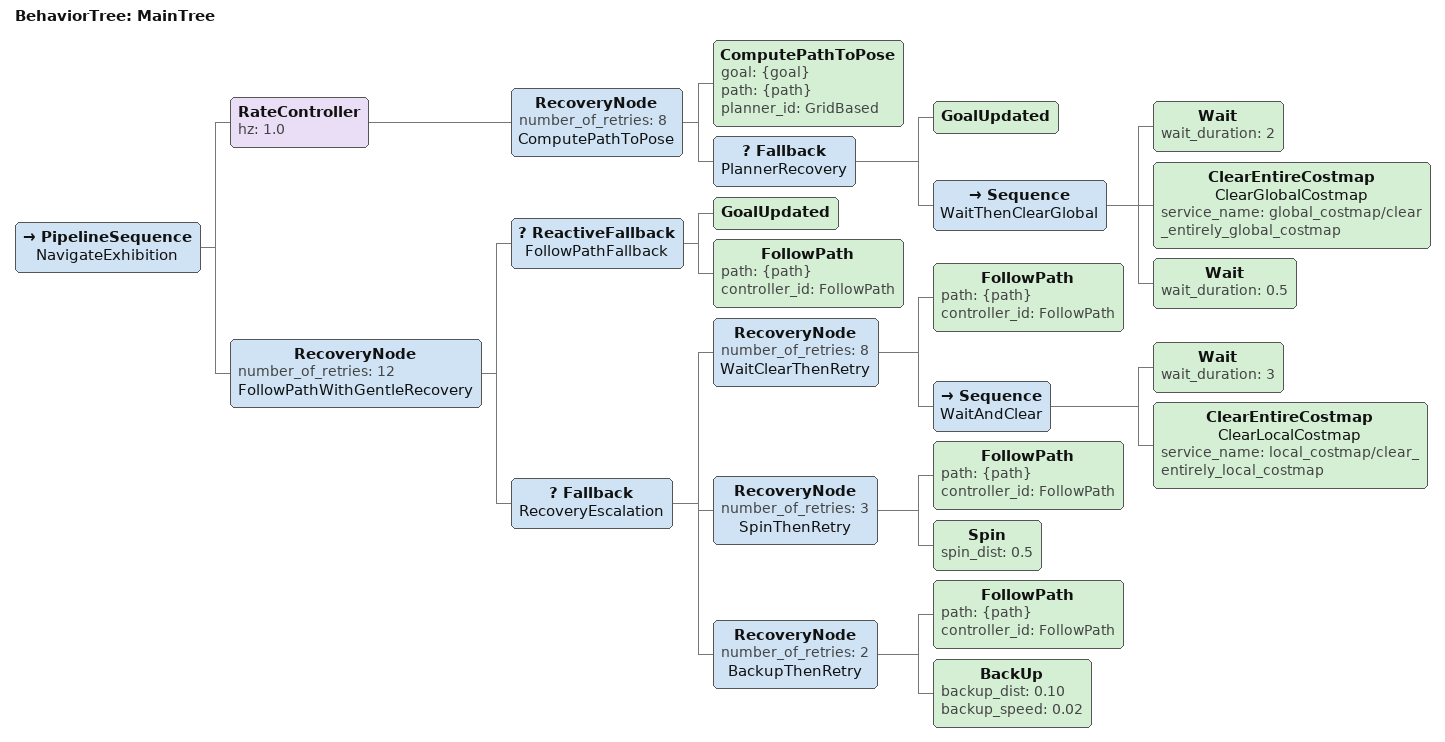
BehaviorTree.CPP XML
<root BTCPP_format="4" main_tree_to_execute="MainTree">
  <BehaviorTree ID="MainTree">
    <PipelineSequence name="NavigateExhibition">

      <RateController hz="1.0">
        <RecoveryNode number_of_retries="8" name="ComputePathToPose">
          <ComputePathToPose goal="{goal}" path="{path}" planner_id="GridBased"/>
          <Fallback name="PlannerRecovery">
            <GoalUpdated/>
            <Sequence name="WaitThenClearGlobal">
              <Wait wait_duration="2"/>
              <ClearEntireCostmap name="ClearGlobalCostmap"
                                   service_name="global_costmap/clear_entirely_global_costmap"/>
              <Wait wait_duration="0.5"/>
            </Sequence>
          </Fallback>
        </RecoveryNode>
      </RateController>

      <RecoveryNode number_of_retries="12" name="FollowPathWithGentleRecovery">

        <ReactiveFallback name="FollowPathFallback">
          <GoalUpdated/>
          <FollowPath path="{path}" controller_id="FollowPath"/>
        </ReactiveFallback>

        <Fallback name="RecoveryEscalation">

          <!-- Layer 1: short waits, many retries — person steps aside quickly -->
          <RecoveryNode number_of_retries="8" name="WaitClearThenRetry">
            <FollowPath path="{path}" controller_id="FollowPath"/>
            <Sequence name="WaitAndClear">
              <Wait wait_duration="3"/>
              <ClearEntireCostmap name="ClearLocalCostmap"
                                   service_name="local_costmap/clear_entirely_local_costmap"/>
            </Sequence>
          </RecoveryNode>

          <!-- Layer 2: tiny spin to break heading lock -->
          <RecoveryNode number_of_retries="3" name="SpinThenRetry">
            <FollowPath path="{path}" controller_id="FollowPath"/>
            <Spin spin_dist="0.5"/>
          </RecoveryNode>

          <!-- Layer 3: minimal backup, last resort -->
          <RecoveryNode number_of_retries="2" name="BackupThenRetry">
            <FollowPath path="{path}" controller_id="FollowPath"/>
            <BackUp backup_dist="0.10" backup_speed="0.02"/>
          </RecoveryNode>

        </Fallback>

      </RecoveryNode>

    </PipelineSequence>
  </BehaviorTree>
</root>
